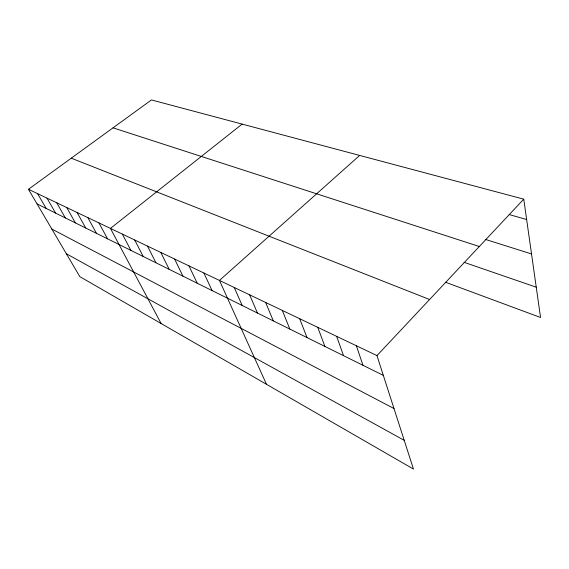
<?xml version="1.0" encoding="UTF-8"?>
<svg xmlns="http://www.w3.org/2000/svg" width="569" height="569" viewBox="0 0 569 569"><rect width="100%" height="100%" fill="white"/><g stroke="black" fill="none" stroke-linecap="round" stroke-linejoin="round"><path stroke-width="0.85" d="M376.97 355.597L523.75 199.164L151.454 99.931L28.45 189.285L79.824 276.641L413.464 469.069L376.97 355.597L28.45 189.285M359.672 155.429L219.442 280.425L266.477 384.295M242.131 124.099L110.443 228.411L161.127 323.533M509.198 214.556L526.638 219.527M485.336 239.385L531.531 253.952M113.032 127.84L479.326 246.512M464.076 262.33L536.247 287.189M445.406 282.21L540.55 317.488L523.75 199.164M71.267 158.182L429.595 299.514M37.063 203.922L383.321 375.362M51.829 229.044L393.997 408.549M66.353 253.738L404.218 440.328M37.568 193.638L46.189 208.446M46.985 198.126L55.613 213.105M56.701 202.763L65.328 217.92M66.737 207.557L75.371 222.892M77.114 212.507L85.741 228.027M87.846 217.628L96.46 233.333M98.949 222.927L107.541 238.816M122.349 234.094L130.891 250.381M134.697 239.983L143.196 256.47M147.499 246.093L155.956 262.793M160.792 252.437L169.192 269.343M174.605 259.03L182.934 276.143M188.958 265.879L197.208 283.213M203.894 273.006L212.052 290.56M234.25 287.494L242.195 305.482M249.642 294.834L257.458 313.042M265.652 302.473L273.326 320.895M282.316 310.425L289.82 329.067M299.671 318.711L306.997 337.566M317.758 327.346L324.885 346.429M336.642 336.35L343.534 355.661M356.358 345.76L362.994 365.298"/></g></svg>
